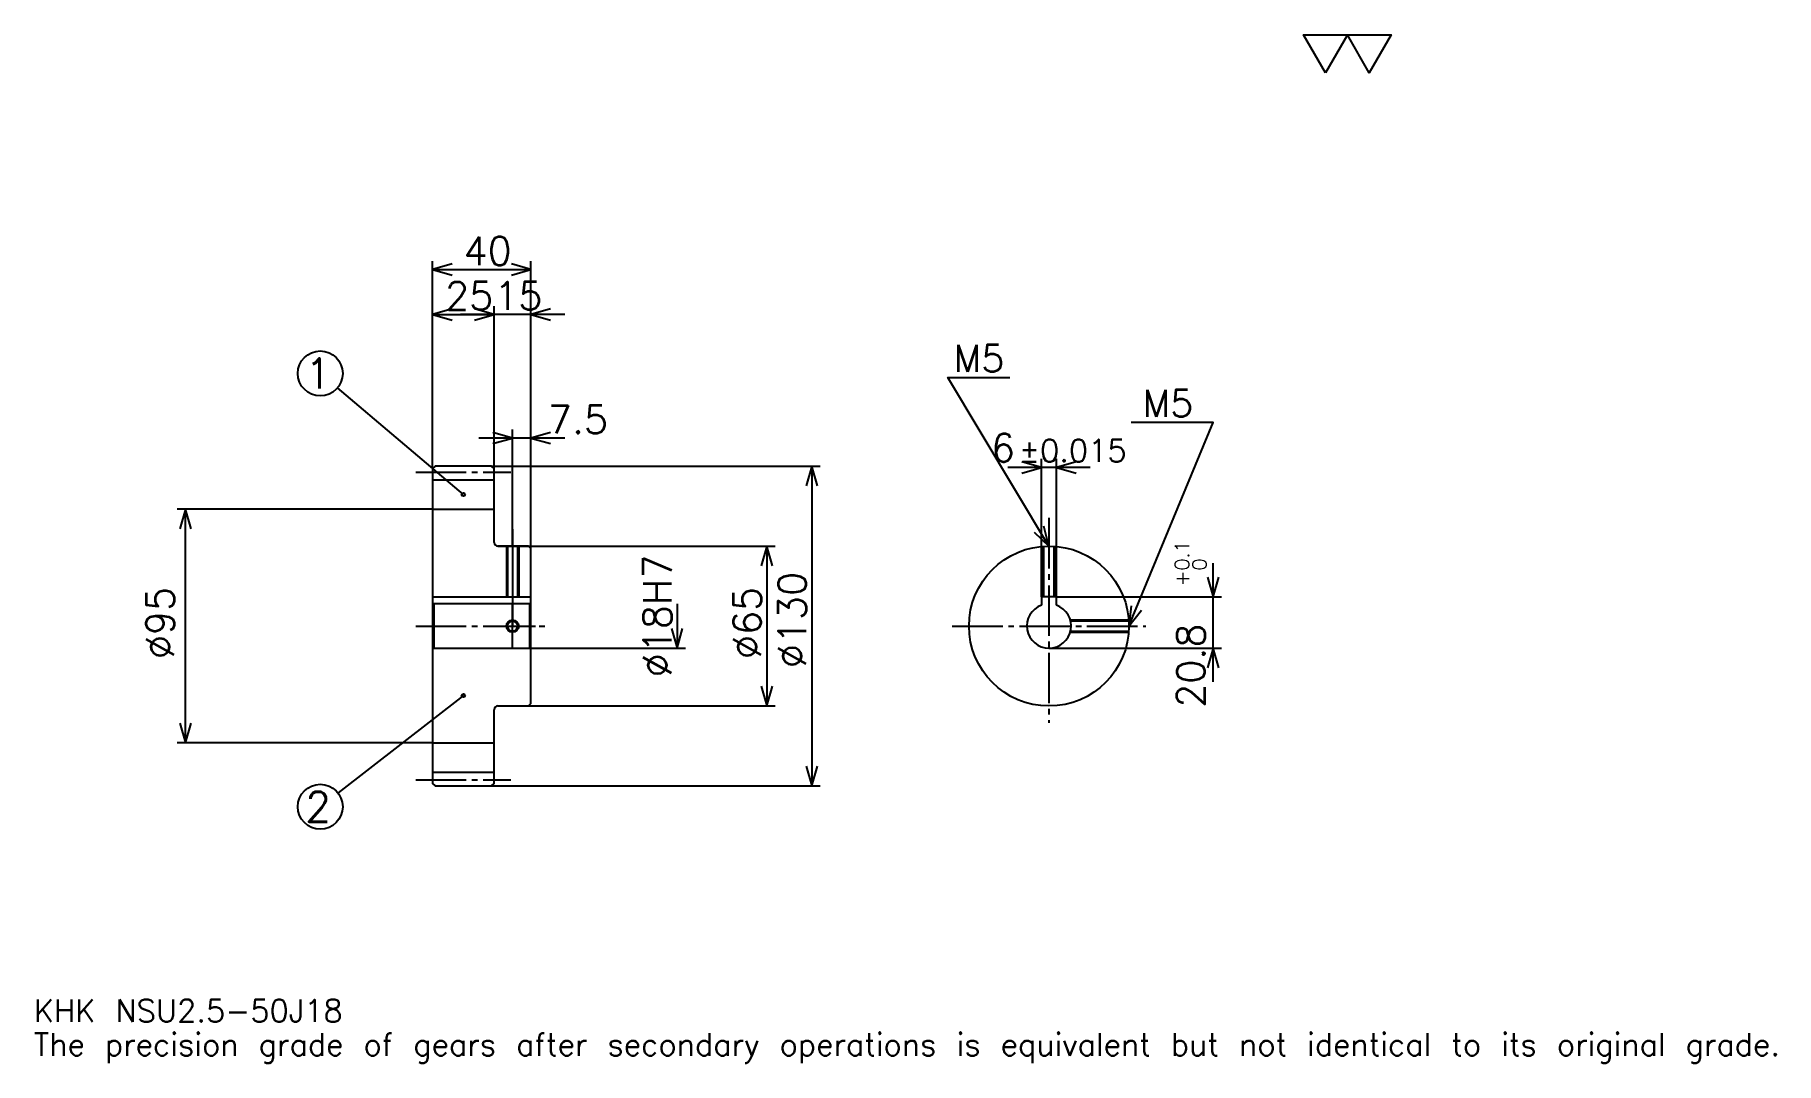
# Model space of a CAD drawing. Extents: x 23 to 731, y 8 to 426.
import ezdxf

# ---------------------------------------------------------------- set-up
doc = ezdxf.new("R2010")
doc.units = 0
doc.linetypes.add('DASHDOT', pattern=[27.391305, 20.543478, -2.282609, 2.282609, -2.282609])
doc.layers.get('0').update_dxf_attribs({"linetype": 'CONTINUOUS'})
doc.layers.add('DASHDOT', color=6, linetype='DASHDOT')
doc.styles.add('KANJI', font='TXT', dxfattribs={"bigfont": 'BIGFONT'})

msp = doc.modelspace()

# ---------------------------------------------------------------- linework, layer by layer
at = {"color": 5}
for p, q in [((184.891312, 251.032608), (184.891312, 334.347839)), ((224.891312, 251.032608), (224.891312, 334.347839)), ((184.891312, 330.923889), (224.891312, 330.923889)), ((184.891312, 312.663025), (209.891312, 312.663025)), ((238.58696, 312.663025), (196.195663, 312.663025)), ((209.891312, 251.032608), (209.891312, 316.086975)), ((197.391312, 239.470108), (146.208649, 282.786438)), ((238.58696, 262.445648), (203.695663, 262.445648)), ((217.391312, 251.032608), (217.391312, 265.869568)), ((184.891312, 250.032608), (184.891312, 251.032608)), ((208.891312, 251.032608), (224.891312, 251.032608)), ((209.891312, 250.032608), (209.891312, 251.032608)), ((217.391312, 218.532608), (217.391312, 251.032608)), ((217.391312, 218.532608), (217.391312, 251.032608)), ((224.891312, 251.032608), (342.445679, 251.032608)), ((224.891312, 217.532608), (224.891312, 251.032608)), ((339.021729, 251.032608), (339.021729, 121.032608)), ((452.130432, 250.489136), (418.739136, 250.489136)), ((432.434784, 197.832611), (432.434784, 253.91304)), ((438.434784, 197.832611), (438.434784, 253.91304)), ((184.891312, 233.532608), (81.032616, 233.532608)), ((84.456528, 138.532608), (84.456528, 233.532608)), ((211.391312, 218.532608), (224.891312, 218.532608)), ((224.891312, 218.532608), (324.184814, 218.532608)), ((320.760864, 218.532608), (320.760864, 153.532608)), ((502.173889, 163.33696), (502.173889, 211.528259)), ((284.239136, 195.032608), (284.239136, 177.032608)), ((438.434784, 197.832611), (505.597839, 197.832611)), ((224.891312, 177.032608), (287.663055, 177.032608)), ((435.434784, 177.032608), (505.597839, 177.032608)), ((197.391312, 157.782608), (146.447906, 118.183876)), ((211.391312, 153.532608), (224.891312, 153.532608)), ((224.891312, 153.532608), (324.184814, 153.532608)), ((184.891312, 138.532608), (81.032616, 138.532608)), ((208.891312, 121.032608), (224.891312, 121.032608)), ((224.891312, 121.032608), (342.445679, 121.032608))]:
    msp.add_line(p, q, dxfattribs=at)
at = {"color": 4}
for p, q in [((184.891312, 245.407608), (209.891312, 245.407608)), ((184.891312, 233.532608), (209.891312, 233.532608)), ((184.891312, 197.832611), (224.891312, 197.832611)), ((185.391312, 195.032608), (185.391312, 177.032608)), ((224.391312, 195.032608), (224.891312, 195.532608)), ((224.391312, 177.032608), (224.891312, 176.532608)), ((184.891312, 138.532608), (209.891312, 138.532608)), ((184.891312, 126.657608), (209.891312, 126.657608))]:
    msp.add_line(p, q, dxfattribs=at)
at = {"color": 7}
msp.add_lwpolyline([(547.826111, 410.869568), (538.92395, 426.299988), (574.532654, 426.299988), (565.630432, 410.869568), (556.728271, 426.299988), (547.826111, 410.869568)], dxfattribs=at)
at = {"color": 5}
for points in [[(192.880447, 333.206512), (184.891312, 330.923889), (192.880447, 328.641296)], [(216.902176, 328.641296), (224.891312, 330.923889), (216.902176, 333.206512)], [(192.880447, 314.945648), (184.891312, 312.663025), (192.880447, 310.380432)], [(201.902176, 310.380432), (209.891312, 312.663025), (201.902176, 314.945648)], [(201.902176, 310.380432), (209.891312, 312.663025), (201.902176, 314.945648)], [(232.880447, 314.945648), (224.891312, 312.663025), (232.880447, 310.380432)], [(435.434784, 218.532608), (394.347839, 287.010864), (419.456543, 287.010864)], [(209.402176, 260.163025), (217.391312, 262.445648), (209.402176, 264.728271)], [(232.880447, 264.728271), (224.891312, 262.445648), (232.880447, 260.163025)], [(467.934814, 186.032608), (502.17395, 268.75), (468.847839, 268.75)], [(341.304352, 243.043472), (339.021729, 251.032608), (336.739136, 243.043472)], [(424.445648, 248.206512), (432.434784, 250.489136), (424.445648, 252.771729)], [(446.423889, 252.771729), (438.434784, 250.489136), (446.423889, 248.206512)], [(86.739136, 225.543472), (84.456528, 233.532608), (82.17392, 225.543472)], [(429.367096, 224.208832), (435.434784, 218.532608), (433.281738, 226.557617)], [(323.043488, 210.543472), (320.760864, 218.532608), (318.478271, 210.543472)], [(499.891296, 205.821747), (502.173889, 197.832611), (504.456543, 205.821747)], [(468.881226, 194.287354), (467.934814, 186.032608), (473.099365, 192.541336)], [(281.956543, 185.021744), (284.239136, 177.032608), (286.521729, 185.021744)], [(504.456543, 169.043472), (502.173889, 177.032608), (499.891296, 169.043472)], [(318.478271, 161.521744), (320.760864, 153.532608), (323.043488, 161.521744)], [(82.17392, 146.521744), (84.456528, 138.532608), (86.739136, 146.521744)], [(336.739136, 129.021744), (339.021729, 121.032608), (341.304352, 129.021744)]]:
    msp.add_lwpolyline(points, dxfattribs=at)
at = {"color": 4}
for points in [[(209.891312, 220.032608), (209.891312, 250.032608), (208.891312, 251.032608), (185.891312, 251.032608), (184.891312, 250.032608), (184.891312, 176.532608)], [(211.391312, 153.532608), (223.891312, 153.532608), (224.891312, 154.532608), (224.891312, 217.532608), (223.891312, 218.532608), (211.391312, 218.532608)], [(214.891312, 218.532608), (214.891312, 197.832611)], [(215.326309, 218.532608), (215.326309, 197.832611)], [(219.456314, 218.532608), (219.456314, 197.832611)], [(219.891312, 218.532608), (219.891312, 197.832611)], [(432.934784, 197.832611), (432.934784, 218.43631)], [(433.369781, 197.832611), (433.369781, 218.466934)], [(437.499786, 197.832611), (437.499786, 218.466934)], [(437.934784, 197.832611), (437.934784, 218.43631)], [(184.891312, 176.532608), (185.391312, 177.032608), (224.391312, 177.032608), (224.391312, 195.032608), (185.391312, 195.032608), (184.891312, 195.532608)], [(438.434784, 194.517883), (438.434784, 197.832611), (432.434784, 197.832611), (432.434784, 194.517883)], [(444.080566, 188.532608), (467.838501, 188.532608)], [(444.194702, 188.09761), (467.869141, 188.09761)], [(444.080566, 183.532608), (467.838501, 183.532608)], [(444.194702, 183.967606), (467.869141, 183.967606)], [(184.891312, 176.532608), (184.891312, 122.032608), (185.891312, 121.032608), (208.891312, 121.032608), (209.891312, 122.032608), (209.891312, 152.032608)]]:
    msp.add_lwpolyline(points, dxfattribs=at)
at = {"color": 5}
for centre, radius in [((139.239136, 288.684784), 9.130435), ((197.391312, 239.470108), 0.684783), ((197.391312, 157.782608), 0.684783), ((139.239136, 112.580437), 9.130435)]:
    msp.add_circle(centre, radius, dxfattribs=at)
at = {"color": 4}
for centre, radius in [((435.434784, 186.032608), 32.5), ((217.391312, 186.032608), 2.065)]:
    msp.add_circle(centre, radius, dxfattribs=at)
at = {"color": 7}
msp.add_circle((217.391312, 186.032608), 2.5, dxfattribs=at)
at = {"color": 4}
for centre, radius, start, end in [((211.391312, 220.032608), 1.5, 180, 270), ((435.434784, 186.032608), 9, 109.471220943, 70.528779057), ((211.391312, 152.032608), 1.5, 90, 180)]:
    msp.add_arc(centre, radius, start, end, dxfattribs=at)
at = {"layer": 'DASHDOT', "color": 7}
for p, q in [((178.043488, 248.532608), (216.739136, 248.532608)), ((435.434784, 229.945648), (435.434784, 146.684784)), ((217.391312, 218.532608), (217.391312, 186.032608)), ((178.043488, 186.032608), (231.739136, 186.032608)), ((396.086975, 186.032608), (474.782593, 186.032608)), ((178.043488, 123.532608), (216.739136, 123.532608))]:
    msp.add_line(p, q, dxfattribs=at)
for points in [[(217.391312, 225.380432), (217.391312, 190.984787)], [(217.391312, 176.684784), (217.391312, 195.380432)], [(208.043488, 186.032608), (226.739136, 186.032608)]]:
    msp.add_lwpolyline(points, dxfattribs=at)

# ---------------------------------------------------------------- texts
at = {"color": 7, "style": 'KANJI'}
for s, height, p in [('40', 11.413043, (197.472839, 332.75)), ('25', 11.413043, (189.972839, 314.489136)), ('15', 11.413043, (209.972839, 314.489136)), ('M5', 10.956522, (396.630432, 289.293488)), ('1', 12.173913, (133.152191, 282.597839)), ('M5', 10.956522, (473.413025, 271.032593)), ('7.5', 11.413043, (231.739136, 264.271729)), ('6', 11.413043, (411.876007, 252.771729)), ('%%p0.015', 9.130435, (423.173523, 252.771729)), ('2', 12.173913, (133.152191, 106.493477)), ('KHK NSU2.5-50J18', 9.130435, (22.826086, 25.108696)), ('The precision grade of gears after secondary operations is equivalent but not identical to its original grade.', 9.130435, (22.826086, 11.413043))]:
    msp.add_text(s, height=height, dxfattribs=at).set_placement(p)
for s, height, p in [('%%c18H7', 11.413043, (281.956543, 165.203796)), ('0.1', 5.706522, (492.358704, 208.60141)), ('0', 5.706522, (499.434753, 208.60141)), ('%%c130', 11.413043, (336.739136, 168.91304)), ('+', 5.706522, (492.358704, 202.210098)), ('%%c95', 11.413043, (79.891312, 172.622284)), ('%%c65', 11.413043, (318.478271, 172.622284)), ('20.8', 11.413043, (498.75, 152.809937))]:
    msp.add_text(s, height=height, rotation=90, dxfattribs=at).set_placement(p)

doc.saveas('drawing.dxf')
